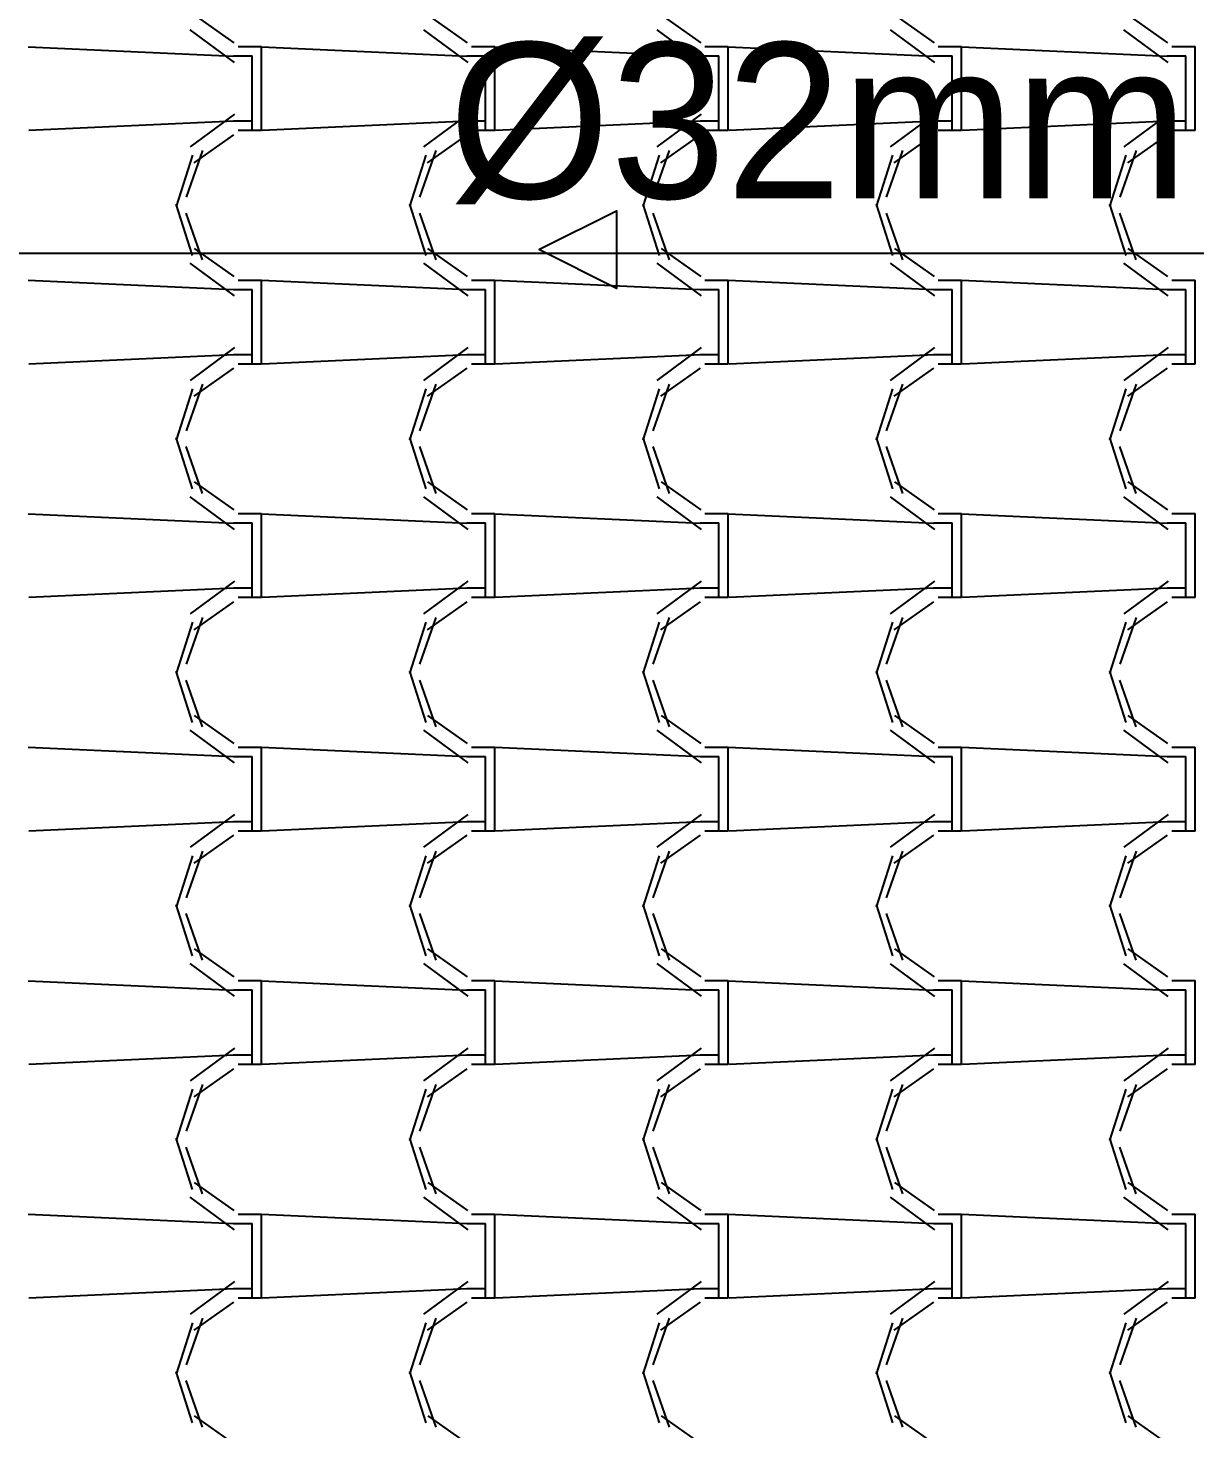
# Model space of a CAD drawing. Header units: millimetres. Extents: x -336 to -33, y -135 to 770.
# Drawn here: x -172.852 to -171.352, y 741.612 to 743.412 of the extents above; entities that cross this region are included whole.
import ezdxf
from ezdxf.enums import TextEntityAlignment as Align

# ---------------------------------------------------------------- set-up
doc = ezdxf.new("R2010")
doc.units = ezdxf.units.MM
doc.header["$LTSCALE"] = 50
doc.header["$MEASUREMENT"] = 0
for name, color, linetype in [('-HIDRO', 8, 'CONTINUOUS'), ('AF', 5, 'CONTINUOUS'), ('TEXTO', 4, 'CONTINUOUS')]:
    doc.layers.add(name, color=color, linetype=linetype)

msp = doc.modelspace()

# ---------------------------------------------------------------- linework, layer by layer
at = {"layer": '-HIDRO', "linetype": 'Continuous'}
for p, q in [((-172.6381, 743.4292), (-172.5871, 743.3932)), ((-172.3381, 743.4292), (-172.2871, 743.3932)), ((-172.0381, 743.4292), (-171.9871, 743.3932)), ((-171.7381, 743.4292), (-171.6871, 743.3932)), ((-171.4381, 743.4292), (-171.3871, 743.3932)), ((-172.6436, 743.4102), (-172.5866, 743.3682)), ((-172.3436, 743.4102), (-172.2866, 743.3682)), ((-172.0436, 743.4102), (-171.9866, 743.3682)), ((-171.7436, 743.4102), (-171.6866, 743.3682)), ((-171.4436, 743.4102), (-171.3866, 743.3682)), ((-172.5877, 743.3758), (-172.8517, 743.3878)), ((-172.5817, 743.3885), (-172.5517, 743.3885)), ((-172.5517, 743.2925), (-172.5517, 743.3885)), ((-172.2877, 743.3758), (-172.5517, 743.3878)), ((-172.2817, 743.3885), (-172.2517, 743.3885)), ((-172.2517, 743.2925), (-172.2517, 743.3885)), ((-171.9877, 743.3758), (-172.2517, 743.3878)), ((-171.9817, 743.3885), (-171.9517, 743.3885)), ((-171.9517, 743.2925), (-171.9517, 743.3885)), ((-171.6877, 743.3758), (-171.9517, 743.3878)), ((-171.6817, 743.3885), (-171.6517, 743.3885)), ((-171.6517, 743.2925), (-171.6517, 743.3885)), ((-171.3877, 743.3758), (-171.6517, 743.3878)), ((-171.3817, 743.3885), (-171.3517, 743.3885)), ((-171.3517, 743.2925), (-171.3517, 743.3885)), ((-172.5877, 743.3765), (-172.5637, 743.3765)), ((-172.5637, 743.2925), (-172.5637, 743.3765)), ((-172.2877, 743.3765), (-172.2637, 743.3765)), ((-172.2637, 743.2925), (-172.2637, 743.3765)), ((-171.9877, 743.3765), (-171.9637, 743.3765)), ((-171.9637, 743.2925), (-171.9637, 743.3765)), ((-171.6877, 743.3765), (-171.6637, 743.3765)), ((-171.6637, 743.2925), (-171.6637, 743.3765)), ((-171.3877, 743.3765), (-171.3637, 743.3765)), ((-171.3637, 743.2925), (-171.3637, 743.3765)), ((-172.5864, 743.3017), (-172.6434, 743.2597)), ((-172.2864, 743.3017), (-172.3434, 743.2597)), ((-171.9864, 743.3017), (-172.0434, 743.2597)), ((-171.6864, 743.3017), (-171.7434, 743.2597)), ((-171.3864, 743.3017), (-171.4434, 743.2597)), ((-172.5867, 743.2926), (-172.8507, 743.2806)), ((-172.5637, 743.2925), (-172.5877, 743.2925)), ((-172.5517, 743.2805), (-172.5817, 743.2805)), ((-172.5637, 743.2805), (-172.5637, 743.2925)), ((-172.5517, 743.2805), (-172.5517, 743.2925)), ((-172.2867, 743.2926), (-172.5507, 743.2806)), ((-172.2637, 743.2925), (-172.2877, 743.2925)), ((-172.2517, 743.2805), (-172.2817, 743.2805)), ((-172.2637, 743.2805), (-172.2637, 743.2925)), ((-172.2517, 743.2805), (-172.2517, 743.2925)), ((-171.9867, 743.2926), (-172.2507, 743.2806)), ((-171.9637, 743.2925), (-171.9877, 743.2925)), ((-171.9517, 743.2805), (-171.9817, 743.2805)), ((-171.9637, 743.2805), (-171.9637, 743.2925)), ((-171.9517, 743.2805), (-171.9517, 743.2925)), ((-171.6867, 743.2926), (-171.9507, 743.2806)), ((-171.6637, 743.2925), (-171.6877, 743.2925)), ((-171.6517, 743.2805), (-171.6817, 743.2805)), ((-171.6637, 743.2805), (-171.6637, 743.2925)), ((-171.6517, 743.2805), (-171.6517, 743.2925)), ((-171.3867, 743.2926), (-171.6507, 743.2806)), ((-171.3637, 743.2925), (-171.3877, 743.2925)), ((-171.3517, 743.2805), (-171.3817, 743.2805)), ((-171.3637, 743.2805), (-171.3637, 743.2925)), ((-171.3517, 743.2805), (-171.3517, 743.2925)), ((-172.5877, 743.2753), (-172.6387, 743.2393)), ((-172.2877, 743.2753), (-172.3387, 743.2393)), ((-171.9877, 743.2753), (-172.0387, 743.2393)), ((-171.6877, 743.2753), (-171.7387, 743.2393)), ((-171.3877, 743.2753), (-171.4387, 743.2393)), ((-172.6405, 743.2489), (-172.6615, 743.1829)), ((-172.6275, 743.2549), (-172.6485, 743.1949)), ((-172.3405, 743.2489), (-172.3615, 743.1829)), ((-172.3275, 743.2549), (-172.3485, 743.1949)), ((-172.0405, 743.2489), (-172.0615, 743.1829)), ((-172.0275, 743.2549), (-172.0485, 743.1949)), ((-171.7405, 743.2489), (-171.7615, 743.1829)), ((-171.7275, 743.2549), (-171.7485, 743.1949)), ((-171.4405, 743.2489), (-171.4615, 743.1829)), ((-171.4275, 743.2549), (-171.4485, 743.1949)), ((-172.6616, 743.1861), (-172.6406, 743.1201)), ((-172.6487, 743.1745), (-172.6277, 743.1145)), ((-172.3616, 743.1861), (-172.3406, 743.1201)), ((-172.3487, 743.1745), (-172.3277, 743.1145)), ((-172.0616, 743.1861), (-172.0406, 743.1201)), ((-172.0487, 743.1745), (-172.0277, 743.1145)), ((-171.7616, 743.1861), (-171.7406, 743.1201)), ((-171.7487, 743.1745), (-171.7277, 743.1145)), ((-171.4616, 743.1861), (-171.4406, 743.1201)), ((-171.4487, 743.1745), (-171.4277, 743.1145)), ((-172.6381, 743.1292), (-172.5871, 743.0932)), ((-172.3381, 743.1292), (-172.2871, 743.0932)), ((-172.0381, 743.1292), (-171.9871, 743.0932)), ((-171.7381, 743.1292), (-171.6871, 743.0932)), ((-171.4381, 743.1292), (-171.3871, 743.0932)), ((-172.6436, 743.1102), (-172.5866, 743.0682)), ((-172.3436, 743.1102), (-172.2866, 743.0682)), ((-172.0436, 743.1102), (-171.9866, 743.0682)), ((-171.7436, 743.1102), (-171.6866, 743.0682)), ((-171.4436, 743.1102), (-171.3866, 743.0682)), ((-172.5877, 743.0758), (-172.8517, 743.0878)), ((-172.5817, 743.0885), (-172.5517, 743.0885)), ((-172.5517, 742.9925), (-172.5517, 743.0885)), ((-172.2877, 743.0758), (-172.5517, 743.0878)), ((-172.2817, 743.0885), (-172.2517, 743.0885)), ((-172.2517, 742.9925), (-172.2517, 743.0885)), ((-171.9877, 743.0758), (-172.2517, 743.0878)), ((-171.9817, 743.0885), (-171.9517, 743.0885)), ((-171.9517, 742.9925), (-171.9517, 743.0885)), ((-171.6877, 743.0758), (-171.9517, 743.0878)), ((-171.6817, 743.0885), (-171.6517, 743.0885)), ((-171.6517, 742.9925), (-171.6517, 743.0885)), ((-171.3877, 743.0758), (-171.6517, 743.0878)), ((-171.3817, 743.0885), (-171.3517, 743.0885)), ((-171.3517, 742.9925), (-171.3517, 743.0885)), ((-172.5877, 743.0765), (-172.5637, 743.0765)), ((-172.5637, 742.9925), (-172.5637, 743.0765)), ((-172.2877, 743.0765), (-172.2637, 743.0765)), ((-172.2637, 742.9925), (-172.2637, 743.0765)), ((-171.9877, 743.0765), (-171.9637, 743.0765)), ((-171.9637, 742.9925), (-171.9637, 743.0765)), ((-171.6877, 743.0765), (-171.6637, 743.0765)), ((-171.6637, 742.9925), (-171.6637, 743.0765)), ((-171.3877, 743.0765), (-171.3637, 743.0765)), ((-171.3637, 742.9925), (-171.3637, 743.0765)), ((-172.5867, 742.9926), (-172.8507, 742.9806)), ((-172.5864, 743.0017), (-172.6434, 742.9597)), ((-172.5637, 742.9925), (-172.5877, 742.9925)), ((-172.5637, 742.9805), (-172.5637, 742.9925)), ((-172.5517, 742.9805), (-172.5517, 742.9925)), ((-172.2867, 742.9926), (-172.5507, 742.9806)), ((-172.2864, 743.0017), (-172.3434, 742.9597)), ((-172.2637, 742.9925), (-172.2877, 742.9925)), ((-172.2637, 742.9805), (-172.2637, 742.9925)), ((-172.2517, 742.9805), (-172.2517, 742.9925)), ((-171.9867, 742.9926), (-172.2507, 742.9806)), ((-171.9864, 743.0017), (-172.0434, 742.9597)), ((-171.9637, 742.9925), (-171.9877, 742.9925)), ((-171.9637, 742.9805), (-171.9637, 742.9925)), ((-171.9517, 742.9805), (-171.9517, 742.9925)), ((-171.6867, 742.9926), (-171.9507, 742.9806)), ((-171.6864, 743.0017), (-171.7434, 742.9597)), ((-171.6637, 742.9925), (-171.6877, 742.9925)), ((-171.6637, 742.9805), (-171.6637, 742.9925)), ((-171.6517, 742.9805), (-171.6517, 742.9925)), ((-171.3867, 742.9926), (-171.6507, 742.9806)), ((-171.3864, 743.0017), (-171.4434, 742.9597)), ((-171.3637, 742.9925), (-171.3877, 742.9925)), ((-171.3637, 742.9805), (-171.3637, 742.9925)), ((-171.3517, 742.9805), (-171.3517, 742.9925)), ((-172.5877, 742.9753), (-172.6387, 742.9393)), ((-172.5517, 742.9805), (-172.5817, 742.9805)), ((-172.2877, 742.9753), (-172.3387, 742.9393)), ((-172.2517, 742.9805), (-172.2817, 742.9805)), ((-171.9877, 742.9753), (-172.0387, 742.9393)), ((-171.9517, 742.9805), (-171.9817, 742.9805)), ((-171.6877, 742.9753), (-171.7387, 742.9393)), ((-171.6517, 742.9805), (-171.6817, 742.9805)), ((-171.3877, 742.9753), (-171.4387, 742.9393)), ((-171.3517, 742.9805), (-171.3817, 742.9805)), ((-172.6275, 742.9549), (-172.6485, 742.8949)), ((-172.3275, 742.9549), (-172.3485, 742.8949)), ((-172.0275, 742.9549), (-172.0485, 742.8949)), ((-171.7275, 742.9549), (-171.7485, 742.8949)), ((-171.4275, 742.9549), (-171.4485, 742.8949)), ((-172.6405, 742.9489), (-172.6615, 742.8829)), ((-172.3405, 742.9489), (-172.3615, 742.8829)), ((-172.0405, 742.9489), (-172.0615, 742.8829)), ((-171.7405, 742.9489), (-171.7615, 742.8829)), ((-171.4405, 742.9489), (-171.4615, 742.8829)), ((-172.6616, 742.8861), (-172.6406, 742.8201)), ((-172.3616, 742.8861), (-172.3406, 742.8201)), ((-172.0616, 742.8861), (-172.0406, 742.8201)), ((-171.7616, 742.8861), (-171.7406, 742.8201)), ((-171.4616, 742.8861), (-171.4406, 742.8201)), ((-172.6487, 742.8745), (-172.6277, 742.8145)), ((-172.3487, 742.8745), (-172.3277, 742.8145)), ((-172.0487, 742.8745), (-172.0277, 742.8145)), ((-171.7487, 742.8745), (-171.7277, 742.8145)), ((-171.4487, 742.8745), (-171.4277, 742.8145)), ((-172.6381, 742.8292), (-172.5871, 742.7932)), ((-172.3381, 742.8292), (-172.2871, 742.7932)), ((-172.0381, 742.8292), (-171.9871, 742.7932)), ((-171.7381, 742.8292), (-171.6871, 742.7932)), ((-171.4381, 742.8292), (-171.3871, 742.7932)), ((-172.6436, 742.8102), (-172.5866, 742.7682)), ((-172.3436, 742.8102), (-172.2866, 742.7682)), ((-172.0436, 742.8102), (-171.9866, 742.7682)), ((-171.7436, 742.8102), (-171.6866, 742.7682)), ((-171.4436, 742.8102), (-171.3866, 742.7682)), ((-172.5877, 742.7758), (-172.8517, 742.7878)), ((-172.5877, 742.7765), (-172.5637, 742.7765)), ((-172.5817, 742.7885), (-172.5517, 742.7885)), ((-172.5637, 742.6925), (-172.5637, 742.7765)), ((-172.5517, 742.6925), (-172.5517, 742.7885)), ((-172.2877, 742.7758), (-172.5517, 742.7878)), ((-172.2877, 742.7765), (-172.2637, 742.7765)), ((-172.2817, 742.7885), (-172.2517, 742.7885)), ((-172.2637, 742.6925), (-172.2637, 742.7765)), ((-172.2517, 742.6925), (-172.2517, 742.7885)), ((-171.9877, 742.7758), (-172.2517, 742.7878)), ((-171.9877, 742.7765), (-171.9637, 742.7765)), ((-171.9817, 742.7885), (-171.9517, 742.7885)), ((-171.9637, 742.6925), (-171.9637, 742.7765)), ((-171.9517, 742.6925), (-171.9517, 742.7885)), ((-171.6877, 742.7758), (-171.9517, 742.7878)), ((-171.6877, 742.7765), (-171.6637, 742.7765)), ((-171.6817, 742.7885), (-171.6517, 742.7885)), ((-171.6637, 742.6925), (-171.6637, 742.7765)), ((-171.6517, 742.6925), (-171.6517, 742.7885)), ((-171.3877, 742.7758), (-171.6517, 742.7878)), ((-171.3877, 742.7765), (-171.3637, 742.7765)), ((-171.3817, 742.7885), (-171.3517, 742.7885)), ((-171.3637, 742.6925), (-171.3637, 742.7765)), ((-171.3517, 742.6925), (-171.3517, 742.7885)), ((-172.5867, 742.6926), (-172.8507, 742.6806)), ((-172.5864, 742.7017), (-172.6434, 742.6597)), ((-172.5637, 742.6925), (-172.5877, 742.6925)), ((-172.5637, 742.6805), (-172.5637, 742.6925)), ((-172.5517, 742.6805), (-172.5517, 742.6925)), ((-172.2867, 742.6926), (-172.5507, 742.6806)), ((-172.2864, 742.7017), (-172.3434, 742.6597)), ((-172.2637, 742.6925), (-172.2877, 742.6925)), ((-172.2637, 742.6805), (-172.2637, 742.6925)), ((-172.2517, 742.6805), (-172.2517, 742.6925)), ((-171.9867, 742.6926), (-172.2507, 742.6806)), ((-171.9864, 742.7017), (-172.0434, 742.6597)), ((-171.9637, 742.6925), (-171.9877, 742.6925)), ((-171.9637, 742.6805), (-171.9637, 742.6925)), ((-171.9517, 742.6805), (-171.9517, 742.6925)), ((-171.6867, 742.6926), (-171.9507, 742.6806)), ((-171.6864, 742.7017), (-171.7434, 742.6597)), ((-171.6637, 742.6925), (-171.6877, 742.6925)), ((-171.6637, 742.6805), (-171.6637, 742.6925)), ((-171.6517, 742.6805), (-171.6517, 742.6925)), ((-171.3867, 742.6926), (-171.6507, 742.6806)), ((-171.3864, 742.7017), (-171.4434, 742.6597)), ((-171.3637, 742.6925), (-171.3877, 742.6925)), ((-171.3637, 742.6805), (-171.3637, 742.6925)), ((-171.3517, 742.6805), (-171.3517, 742.6925)), ((-172.5877, 742.6753), (-172.6387, 742.6393)), ((-172.5517, 742.6805), (-172.5817, 742.6805)), ((-172.2877, 742.6753), (-172.3387, 742.6393)), ((-172.2517, 742.6805), (-172.2817, 742.6805)), ((-171.9877, 742.6753), (-172.0387, 742.6393)), ((-171.9517, 742.6805), (-171.9817, 742.6805)), ((-171.6877, 742.6753), (-171.7387, 742.6393)), ((-171.6517, 742.6805), (-171.6817, 742.6805)), ((-171.3877, 742.6753), (-171.4387, 742.6393)), ((-171.3517, 742.6805), (-171.3817, 742.6805)), ((-172.6405, 742.6489), (-172.6615, 742.5829)), ((-172.6275, 742.6549), (-172.6485, 742.5949)), ((-172.3405, 742.6489), (-172.3615, 742.5829)), ((-172.3275, 742.6549), (-172.3485, 742.5949)), ((-172.0405, 742.6489), (-172.0615, 742.5829)), ((-172.0275, 742.6549), (-172.0485, 742.5949)), ((-171.7405, 742.6489), (-171.7615, 742.5829)), ((-171.7275, 742.6549), (-171.7485, 742.5949)), ((-171.4405, 742.6489), (-171.4615, 742.5829)), ((-171.4275, 742.6549), (-171.4485, 742.5949)), ((-172.6616, 742.5861), (-172.6406, 742.5201)), ((-172.3616, 742.5861), (-172.3406, 742.5201)), ((-172.0616, 742.5861), (-172.0406, 742.5201)), ((-171.7616, 742.5861), (-171.7406, 742.5201)), ((-171.4616, 742.5861), (-171.4406, 742.5201)), ((-172.6487, 742.5745), (-172.6277, 742.5145)), ((-172.3487, 742.5745), (-172.3277, 742.5145)), ((-172.0487, 742.5745), (-172.0277, 742.5145)), ((-171.7487, 742.5745), (-171.7277, 742.5145)), ((-171.4487, 742.5745), (-171.4277, 742.5145)), ((-172.6381, 742.5291), (-172.5871, 742.4931)), ((-172.3381, 742.5292), (-172.2871, 742.4932)), ((-172.0381, 742.5292), (-171.9871, 742.4932)), ((-171.7381, 742.5292), (-171.6871, 742.4932)), ((-171.4381, 742.5292), (-171.3871, 742.4932)), ((-172.6436, 742.5103), (-172.5866, 742.4683)), ((-172.3436, 742.5102), (-172.2866, 742.4682)), ((-172.0436, 742.5102), (-171.9866, 742.4682)), ((-171.7436, 742.5102), (-171.6866, 742.4682)), ((-171.4436, 742.5102), (-171.3866, 742.4682)), ((-172.5877, 742.4758), (-172.8517, 742.4878)), ((-172.5817, 742.4885), (-172.5517, 742.4885)), ((-172.5517, 742.3925), (-172.5517, 742.4885)), ((-172.2877, 742.4758), (-172.5517, 742.4878)), ((-172.2817, 742.4885), (-172.2517, 742.4885)), ((-172.2517, 742.3925), (-172.2517, 742.4885)), ((-171.9877, 742.4758), (-172.2517, 742.4878)), ((-171.9817, 742.4885), (-171.9517, 742.4885)), ((-171.9517, 742.3925), (-171.9517, 742.4885)), ((-171.6877, 742.4758), (-171.9517, 742.4878)), ((-171.6817, 742.4885), (-171.6517, 742.4885)), ((-171.6517, 742.3925), (-171.6517, 742.4885)), ((-171.3877, 742.4758), (-171.6517, 742.4878)), ((-171.3817, 742.4885), (-171.3517, 742.4885)), ((-171.3517, 742.3925), (-171.3517, 742.4885)), ((-172.5877, 742.4765), (-172.5637, 742.4765)), ((-172.5637, 742.3925), (-172.5637, 742.4765)), ((-172.2877, 742.4765), (-172.2637, 742.4765)), ((-172.2637, 742.3925), (-172.2637, 742.4765)), ((-171.9877, 742.4765), (-171.9637, 742.4765)), ((-171.9637, 742.3925), (-171.9637, 742.4765)), ((-171.6877, 742.4765), (-171.6637, 742.4765)), ((-171.6637, 742.3925), (-171.6637, 742.4765)), ((-171.3877, 742.4765), (-171.3637, 742.4765)), ((-171.3637, 742.3925), (-171.3637, 742.4765)), ((-172.5864, 742.4017), (-172.6434, 742.3597)), ((-172.2864, 742.4017), (-172.3434, 742.3597)), ((-171.9864, 742.4017), (-172.0434, 742.3597)), ((-171.6864, 742.4017), (-171.7434, 742.3597)), ((-171.3864, 742.4017), (-171.4434, 742.3597)), ((-172.5867, 742.3926), (-172.8507, 742.3806)), ((-172.5637, 742.3925), (-172.5877, 742.3925)), ((-172.5517, 742.3805), (-172.5817, 742.3805)), ((-172.5637, 742.3805), (-172.5637, 742.3925)), ((-172.5517, 742.3805), (-172.5517, 742.3925)), ((-172.2867, 742.3926), (-172.5507, 742.3806)), ((-172.2637, 742.3925), (-172.2877, 742.3925)), ((-172.2517, 742.3805), (-172.2817, 742.3805)), ((-172.2637, 742.3805), (-172.2637, 742.3925)), ((-172.2517, 742.3805), (-172.2517, 742.3925)), ((-171.9867, 742.3926), (-172.2507, 742.3806)), ((-171.9637, 742.3925), (-171.9877, 742.3925)), ((-171.9517, 742.3805), (-171.9817, 742.3805)), ((-171.9637, 742.3805), (-171.9637, 742.3925)), ((-171.9517, 742.3805), (-171.9517, 742.3925)), ((-171.6867, 742.3926), (-171.9507, 742.3806)), ((-171.6637, 742.3925), (-171.6877, 742.3925)), ((-171.6517, 742.3805), (-171.6817, 742.3805)), ((-171.6637, 742.3805), (-171.6637, 742.3925)), ((-171.6517, 742.3805), (-171.6517, 742.3925)), ((-171.3867, 742.3926), (-171.6507, 742.3806)), ((-171.3637, 742.3925), (-171.3877, 742.3925)), ((-171.3517, 742.3805), (-171.3817, 742.3805)), ((-171.3637, 742.3805), (-171.3637, 742.3925)), ((-171.3517, 742.3805), (-171.3517, 742.3925)), ((-172.5877, 742.3753), (-172.6387, 742.3393)), ((-172.2877, 742.3753), (-172.3387, 742.3393)), ((-171.9877, 742.3753), (-172.0387, 742.3393)), ((-171.6877, 742.3753), (-171.7387, 742.3393)), ((-171.3877, 742.3753), (-171.4387, 742.3393)), ((-172.6405, 742.3489), (-172.6615, 742.2829)), ((-172.6275, 742.3549), (-172.6485, 742.2949)), ((-172.3405, 742.3489), (-172.3615, 742.2829)), ((-172.3275, 742.3549), (-172.3485, 742.2949)), ((-172.0405, 742.3489), (-172.0615, 742.2829)), ((-172.0275, 742.3549), (-172.0485, 742.2949)), ((-171.7405, 742.3489), (-171.7615, 742.2829)), ((-171.7275, 742.3549), (-171.7485, 742.2949)), ((-171.4405, 742.3489), (-171.4615, 742.2829)), ((-171.4275, 742.3549), (-171.4485, 742.2949)), ((-172.6616, 742.2861), (-172.6406, 742.2201)), ((-172.6487, 742.2745), (-172.6277, 742.2145)), ((-172.3616, 742.2861), (-172.3406, 742.2201)), ((-172.3487, 742.2745), (-172.3277, 742.2145)), ((-172.0616, 742.2861), (-172.0406, 742.2201)), ((-172.0487, 742.2745), (-172.0277, 742.2145)), ((-171.7616, 742.2861), (-171.7406, 742.2201)), ((-171.7487, 742.2745), (-171.7277, 742.2145)), ((-171.4616, 742.2861), (-171.4406, 742.2201)), ((-171.4487, 742.2745), (-171.4277, 742.2145)), ((-172.638, 742.2291), (-172.587, 742.1931)), ((-172.3381, 742.2291), (-172.2871, 742.1931)), ((-172.0381, 742.2291), (-171.9871, 742.1931)), ((-171.7381, 742.2292), (-171.6871, 742.1932)), ((-171.4381, 742.2292), (-171.3871, 742.1932)), ((-172.6436, 742.2103), (-172.5866, 742.1683)), ((-172.3436, 742.2103), (-172.2866, 742.1683)), ((-172.0436, 742.2103), (-171.9866, 742.1683)), ((-171.7436, 742.2102), (-171.6866, 742.1682)), ((-171.4436, 742.2102), (-171.3866, 742.1682)), ((-172.5877, 742.1758), (-172.8517, 742.1878)), ((-172.5817, 742.1885), (-172.5517, 742.1885)), ((-172.5517, 742.0925), (-172.5517, 742.1885)), ((-172.2877, 742.1758), (-172.5517, 742.1878)), ((-172.2817, 742.1885), (-172.2517, 742.1885)), ((-172.2517, 742.0925), (-172.2517, 742.1885)), ((-171.9877, 742.1758), (-172.2517, 742.1878)), ((-171.9817, 742.1885), (-171.9517, 742.1885)), ((-171.9517, 742.0925), (-171.9517, 742.1885)), ((-171.6877, 742.1758), (-171.9517, 742.1878)), ((-171.6817, 742.1885), (-171.6517, 742.1885)), ((-171.6517, 742.0925), (-171.6517, 742.1885)), ((-171.3877, 742.1758), (-171.6517, 742.1878)), ((-171.3817, 742.1885), (-171.3517, 742.1885)), ((-171.3517, 742.0925), (-171.3517, 742.1885)), ((-172.5877, 742.1765), (-172.5637, 742.1765)), ((-172.5637, 742.0925), (-172.5637, 742.1765)), ((-172.2877, 742.1765), (-172.2637, 742.1765)), ((-172.2637, 742.0925), (-172.2637, 742.1765)), ((-171.9877, 742.1765), (-171.9637, 742.1765)), ((-171.9637, 742.0925), (-171.9637, 742.1765)), ((-171.6877, 742.1765), (-171.6637, 742.1765)), ((-171.6637, 742.0925), (-171.6637, 742.1765)), ((-171.3877, 742.1765), (-171.3637, 742.1765)), ((-171.3637, 742.0925), (-171.3637, 742.1765)), ((-172.5867, 742.0926), (-172.8507, 742.0806)), ((-172.5864, 742.1017), (-172.6434, 742.0597)), ((-172.5637, 742.0925), (-172.5877, 742.0925)), ((-172.5637, 742.0805), (-172.5637, 742.0925)), ((-172.5517, 742.0805), (-172.5517, 742.0925)), ((-172.2867, 742.0926), (-172.5507, 742.0806)), ((-172.2864, 742.1017), (-172.3434, 742.0597)), ((-172.2637, 742.0925), (-172.2877, 742.0925)), ((-172.2637, 742.0805), (-172.2637, 742.0925)), ((-172.2517, 742.0805), (-172.2517, 742.0925)), ((-171.9867, 742.0926), (-172.2507, 742.0806)), ((-171.9864, 742.1017), (-172.0434, 742.0597)), ((-171.9637, 742.0925), (-171.9877, 742.0925)), ((-171.9637, 742.0805), (-171.9637, 742.0925)), ((-171.9517, 742.0805), (-171.9517, 742.0925)), ((-171.6867, 742.0926), (-171.9507, 742.0806)), ((-171.6864, 742.1017), (-171.7434, 742.0597)), ((-171.6637, 742.0925), (-171.6877, 742.0925)), ((-171.6637, 742.0805), (-171.6637, 742.0925)), ((-171.6517, 742.0805), (-171.6517, 742.0925)), ((-171.3867, 742.0926), (-171.6507, 742.0806)), ((-171.3864, 742.1017), (-171.4434, 742.0597)), ((-171.3637, 742.0925), (-171.3877, 742.0925)), ((-171.3637, 742.0805), (-171.3637, 742.0925)), ((-171.3517, 742.0805), (-171.3517, 742.0925)), ((-172.5877, 742.0753), (-172.6387, 742.0393)), ((-172.5517, 742.0805), (-172.5817, 742.0805)), ((-172.2877, 742.0753), (-172.3387, 742.0393)), ((-172.2517, 742.0805), (-172.2817, 742.0805)), ((-171.9877, 742.0753), (-172.0387, 742.0393)), ((-171.9517, 742.0805), (-171.9817, 742.0805)), ((-171.6877, 742.0753), (-171.7387, 742.0393)), ((-171.6517, 742.0805), (-171.6817, 742.0805)), ((-171.3877, 742.0753), (-171.4387, 742.0393)), ((-171.3517, 742.0805), (-171.3817, 742.0805)), ((-172.6275, 742.0549), (-172.6485, 741.9949)), ((-172.3275, 742.0549), (-172.3485, 741.9949)), ((-172.0275, 742.0549), (-172.0485, 741.9949)), ((-171.7275, 742.0549), (-171.7485, 741.9949)), ((-171.4275, 742.0549), (-171.4485, 741.9949)), ((-172.6405, 742.0489), (-172.6615, 741.9829)), ((-172.3405, 742.0489), (-172.3615, 741.9829)), ((-172.0405, 742.0489), (-172.0615, 741.9829)), ((-171.7405, 742.0489), (-171.7615, 741.9829)), ((-171.4405, 742.0489), (-171.4615, 741.9829)), ((-172.6616, 741.9861), (-172.6406, 741.9201)), ((-172.3616, 741.9861), (-172.3406, 741.9201)), ((-172.0616, 741.9861), (-172.0406, 741.9201)), ((-171.7616, 741.9861), (-171.7406, 741.9201)), ((-171.4616, 741.9861), (-171.4406, 741.9201)), ((-172.6487, 741.9745), (-172.6277, 741.9145)), ((-172.3487, 741.9745), (-172.3277, 741.9145)), ((-172.0487, 741.9745), (-172.0277, 741.9145)), ((-171.7487, 741.9745), (-171.7277, 741.9145)), ((-171.4487, 741.9745), (-171.4277, 741.9145)), ((-172.638, 741.9291), (-172.587, 741.8931)), ((-172.338, 741.9291), (-172.287, 741.8931)), ((-172.0381, 741.9291), (-171.9871, 741.8931)), ((-171.7381, 741.9291), (-171.6871, 741.8931)), ((-171.4381, 741.9292), (-171.3871, 741.8932)), ((-172.6436, 741.9103), (-172.5866, 741.8683)), ((-172.3436, 741.9103), (-172.2866, 741.8683)), ((-172.0436, 741.9103), (-171.9866, 741.8683)), ((-171.7436, 741.9103), (-171.6866, 741.8683)), ((-171.4436, 741.9102), (-171.3866, 741.8682)), ((-172.5877, 741.8758), (-172.8517, 741.8878)), ((-172.5877, 741.8765), (-172.5637, 741.8765)), ((-172.5817, 741.8885), (-172.5517, 741.8885)), ((-172.5637, 741.7925), (-172.5637, 741.8765)), ((-172.5517, 741.7925), (-172.5517, 741.8885)), ((-172.2877, 741.8758), (-172.5517, 741.8878)), ((-172.2877, 741.8765), (-172.2637, 741.8765)), ((-172.2817, 741.8885), (-172.2517, 741.8885)), ((-172.2637, 741.7925), (-172.2637, 741.8765)), ((-172.2517, 741.7925), (-172.2517, 741.8885)), ((-171.9877, 741.8758), (-172.2517, 741.8878)), ((-171.9877, 741.8765), (-171.9637, 741.8765)), ((-171.9817, 741.8885), (-171.9517, 741.8885)), ((-171.9637, 741.7925), (-171.9637, 741.8765)), ((-171.9517, 741.7925), (-171.9517, 741.8885)), ((-171.6877, 741.8758), (-171.9517, 741.8878)), ((-171.6877, 741.8765), (-171.6637, 741.8765)), ((-171.6817, 741.8885), (-171.6517, 741.8885)), ((-171.6637, 741.7925), (-171.6637, 741.8765)), ((-171.6517, 741.7925), (-171.6517, 741.8885)), ((-171.3877, 741.8758), (-171.6517, 741.8878)), ((-171.3877, 741.8765), (-171.3637, 741.8765)), ((-171.3817, 741.8885), (-171.3517, 741.8885)), ((-171.3637, 741.7925), (-171.3637, 741.8765)), ((-171.3517, 741.7925), (-171.3517, 741.8885)), ((-172.5867, 741.7926), (-172.8507, 741.7806)), ((-172.5864, 741.8017), (-172.6434, 741.7597)), ((-172.5637, 741.7925), (-172.5877, 741.7925)), ((-172.5637, 741.7805), (-172.5637, 741.7925)), ((-172.5517, 741.7805), (-172.5517, 741.7925)), ((-172.2867, 741.7926), (-172.5507, 741.7806)), ((-172.2864, 741.8017), (-172.3434, 741.7597)), ((-172.2637, 741.7925), (-172.2877, 741.7925)), ((-172.2637, 741.7805), (-172.2637, 741.7925)), ((-172.2517, 741.7805), (-172.2517, 741.7925)), ((-171.9867, 741.7926), (-172.2507, 741.7806)), ((-171.9864, 741.8017), (-172.0434, 741.7597)), ((-171.9637, 741.7925), (-171.9877, 741.7925)), ((-171.9637, 741.7805), (-171.9637, 741.7925)), ((-171.9517, 741.7805), (-171.9517, 741.7925)), ((-171.6867, 741.7926), (-171.9507, 741.7806)), ((-171.6864, 741.8017), (-171.7434, 741.7597)), ((-171.6637, 741.7925), (-171.6877, 741.7925)), ((-171.6637, 741.7805), (-171.6637, 741.7925)), ((-171.6517, 741.7805), (-171.6517, 741.7925)), ((-171.3867, 741.7926), (-171.6507, 741.7806)), ((-171.3864, 741.8017), (-171.4434, 741.7597)), ((-171.3637, 741.7925), (-171.3877, 741.7925)), ((-171.3637, 741.7805), (-171.3637, 741.7925)), ((-171.3517, 741.7805), (-171.3517, 741.7925)), ((-172.5877, 741.7753), (-172.6387, 741.7393)), ((-172.5517, 741.7805), (-172.5817, 741.7805)), ((-172.2877, 741.7753), (-172.3387, 741.7393)), ((-172.2517, 741.7805), (-172.2817, 741.7805)), ((-171.9877, 741.7753), (-172.0387, 741.7393)), ((-171.9517, 741.7805), (-171.9817, 741.7805)), ((-171.6877, 741.7753), (-171.7387, 741.7393)), ((-171.6517, 741.7805), (-171.6817, 741.7805)), ((-171.3877, 741.7753), (-171.4387, 741.7393)), ((-171.3517, 741.7805), (-171.3817, 741.7805)), ((-172.6405, 741.7489), (-172.6615, 741.6829)), ((-172.6275, 741.7549), (-172.6485, 741.6949)), ((-172.3405, 741.7489), (-172.3615, 741.6829)), ((-172.3275, 741.7549), (-172.3485, 741.6949)), ((-172.0405, 741.7489), (-172.0615, 741.6829)), ((-172.0275, 741.7549), (-172.0485, 741.6949)), ((-171.7405, 741.7489), (-171.7615, 741.6829)), ((-171.7275, 741.7549), (-171.7485, 741.6949)), ((-171.4405, 741.7489), (-171.4615, 741.6829)), ((-171.4275, 741.7549), (-171.4485, 741.6949)), ((-172.6616, 741.6861), (-172.6406, 741.6201)), ((-172.3616, 741.6861), (-172.3406, 741.6201)), ((-172.0616, 741.6861), (-172.0406, 741.6201)), ((-171.7616, 741.6861), (-171.7406, 741.6201)), ((-171.4616, 741.6861), (-171.4406, 741.6201)), ((-172.6487, 741.6745), (-172.6277, 741.6145)), ((-172.3487, 741.6745), (-172.3277, 741.6145)), ((-172.0487, 741.6745), (-172.0277, 741.6145)), ((-171.7487, 741.6745), (-171.7277, 741.6145)), ((-171.4487, 741.6745), (-171.4277, 741.6145)), ((-172.638, 741.6291), (-172.587, 741.5931)), ((-172.338, 741.6291), (-172.287, 741.5931)), ((-172.038, 741.6291), (-171.987, 741.5931)), ((-171.7381, 741.6291), (-171.687, 741.5931)), ((-171.4381, 741.6291), (-171.3871, 741.5931))]:
    msp.add_line(p, q, dxfattribs=at)
at = {"layer": 'AF', "color": 5, "linetype": 'Continuous'}
msp.add_line((-169.9342, 743.1227), (-174.0101, 743.1227), dxfattribs=at)
at = {"layer": 'AF'}
msp.add_polyline3d([(-172.1952, 743.1276, 0), (-172.0952, 743.1776, 0), (-172.0952, 743.0776, 0), (-172.1952, 743.1276, 0)], dxfattribs=at)

# ---------------------------------------------------------------- texts
at = {"layer": 'TEXTO'}
msp.add_text('Ø32mm', height=0.2, dxfattribs=at).set_placement((-171.8358, 743.2935), align=Align.MIDDLE_CENTER)

doc.saveas('drawing.dxf')
